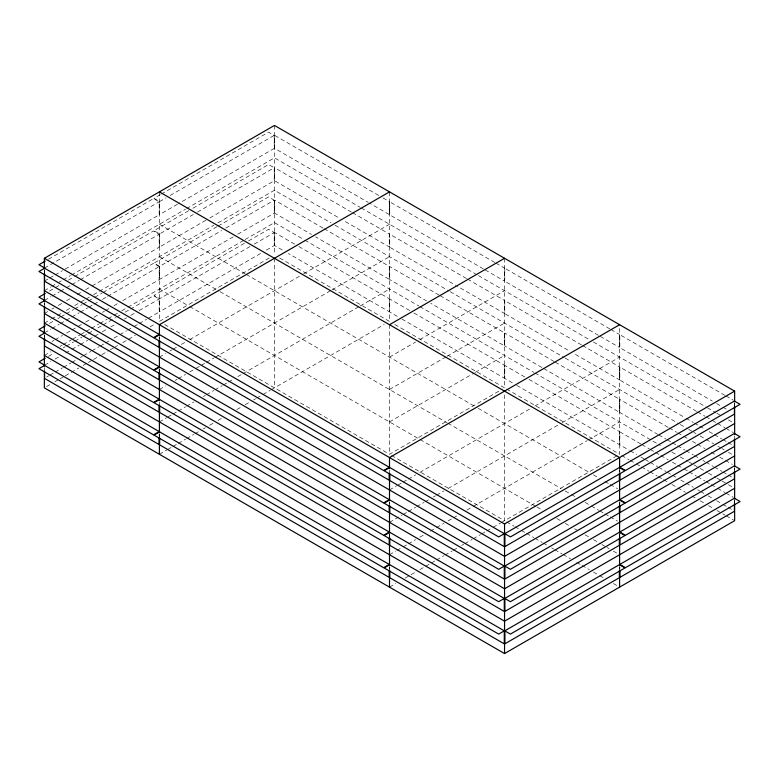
<?xml version="1.0" encoding="UTF-8"?>
<svg xmlns="http://www.w3.org/2000/svg" width="779" height="779" viewBox="0 0 779 779"><rect width="100%" height="100%" fill="white"/><g stroke="black" fill="none" stroke-linecap="round" stroke-linejoin="round"><path stroke-width="0.58" stroke-dasharray="3.9 2.92" d="M48.415 259.261L153.531 198.567L159.169 201.819L159.169 214.829L63.508 270.06M160.308 194.653L153.999 198.294L159.637 201.547L165.937 197.905M161.36 194.049L268.58 132.138L274.218 135.39L274.218 148.409L178.557 203.631M44.588 267.976L159.169 201.819M170.143 195.48L274.218 135.39M44.588 280.985L48.785 278.551M49.837 277.947L54.043 275.523M55.095 274.909L62.456 270.664M177.505 204.244L159.637 214.556L159.637 201.547M44.354 290.684L50.625 287.062M51.667 286.458L56.896 283.439M57.948 282.835L62.135 280.421M63.177 279.817L70.5 275.591M71.541 274.987L185.548 209.162M186.59 208.558L274.451 157.835L360.219 207.35M49.466 291.044L54.715 288.006M55.767 287.402L58.922 285.581M68.386 280.119L73.645 277.081M74.687 276.477L153.531 230.964L159.169 234.216L159.169 247.225L91.893 286.068M188.693 210.661L153.999 230.691L159.637 233.943L193.27 214.517M192.9 208.236L268.58 164.535L274.218 167.787L274.218 180.796L206.941 219.639M44.588 300.363L50.888 296.721M51.94 296.117L59.301 291.872M60.353 291.258L65.611 288.23M66.663 287.617L70.86 285.192M71.911 284.588L79.273 280.343M80.325 279.729L159.169 234.216M197.477 212.092L274.218 167.787M44.588 313.372L47.733 311.551M51.94 309.127L54.043 307.909M58.25 305.485L62.456 303.06M66.663 300.636L70.86 298.201M77.17 294.559L81.376 292.135M85.583 289.71L90.841 286.672M205.89 220.253L159.637 246.953L159.637 233.943M44.354 323.081L50.625 319.458M51.667 318.845L62.135 312.807M66.312 310.393L70.5 307.978M74.677 305.563L79.916 302.544M80.958 301.94L85.145 299.526M86.187 298.922L89.322 297.111M93.509 294.696L213.787 225.248M217.974 222.833L274.451 190.232L330.929 222.833M49.466 323.441L53.663 321.006M57.87 318.582L59.973 317.365M61.025 316.761L65.232 314.336M66.283 313.723L73.645 309.477M74.687 308.873L82.048 304.628M83.1 304.014L87.306 301.59M88.358 300.986L93.616 297.948M94.668 297.344L102.02 293.089M103.071 292.485L153.531 263.351L159.169 266.603L159.169 279.612L120.268 302.077M217.068 226.67L153.999 263.088L159.637 266.34L221.655 230.526M218.12 226.066L268.58 196.931L274.218 200.184L274.218 213.193L237.42 234.43M44.588 332.76L50.888 329.118M51.94 328.514L59.301 324.259M60.353 323.655L70.86 317.589M71.911 316.985L79.273 312.73M80.325 312.126L87.686 307.88M88.738 307.267L92.935 304.842M93.986 304.238L98.193 301.804M102.4 299.379L106.606 296.955M107.658 296.341L159.169 266.603M225.861 228.101L274.218 200.184M51.94 341.523L54.043 340.306M55.095 339.702L62.456 335.457M66.663 333.022L70.86 330.598M71.911 329.994L77.17 326.956M78.221 326.352L81.376 324.531M85.583 322.097L89.789 319.672M93.986 317.248L98.193 314.813M102.4 312.389L104.503 311.172M105.555 310.568L109.761 308.143M113.968 305.719L119.216 302.68M233.223 236.865L159.637 279.349L159.637 266.34M44.354 355.467L50.625 351.845M60.041 346.412L62.135 345.204M63.177 344.6L71.541 339.771M72.593 339.167L79.916 334.941M80.958 334.337L85.145 331.922M86.187 331.318L90.374 328.904M91.416 328.3L98.738 324.074M99.78 323.47L107.103 319.244M108.154 318.64L117.561 313.197M121.748 310.782L126.977 307.763M128.019 307.16L244.119 240.136M245.161 239.533L274.451 222.619L303.732 239.533M48.415 356.441L53.663 353.403M63.128 347.94L65.232 346.733M66.283 346.119L73.645 341.874M74.687 341.27L82.048 337.015M83.1 336.411L87.306 333.987M88.358 333.373L93.616 330.345M97.823 327.91L102.02 325.486M103.071 324.882L115.691 317.598M116.743 316.985L120.949 314.56M125.146 312.136L129.353 309.711M130.405 309.097L153.531 295.747L159.169 299L159.169 312.009L147.601 318.689M244.402 243.282L153.999 295.475L159.637 298.727L250.04 246.534M248.608 240.857L268.58 229.328L274.218 232.58L274.218 245.589L264.753 251.052M44.588 365.156L50.888 361.514M55.095 359.08L59.301 356.655M65.611 353.014L70.86 349.985M71.911 349.372L79.273 345.126M80.325 344.522L87.686 340.267M88.738 339.663L98.193 334.201M102.4 331.776L106.606 329.342M110.813 326.917L115.019 324.492M124.474 319.03L126.578 317.813M130.784 315.388L134.991 312.963M139.198 310.529L159.169 299M254.246 244.109L274.218 232.58M46.682 376.948L48.785 375.741M49.837 375.127L54.043 372.703M55.095 372.099L62.456 367.844M63.508 367.24L70.86 362.995M71.911 362.381L76.118 359.956M80.325 357.532L82.428 356.315M83.48 355.711L90.841 351.456M91.893 350.852L99.245 346.606M100.296 346.003L104.503 343.568M105.555 342.964L109.761 340.54M113.968 338.105L126.578 330.822M127.629 330.218L132.888 327.18M133.939 326.576L138.146 324.152M139.198 323.538L146.549 319.293M260.546 253.477L159.637 311.736L159.637 298.727M46.438 386.657L50.625 384.242M54.812 381.827L58.99 379.412M60.041 378.808L64.219 376.393M65.27 375.79L78.864 367.941M83.051 365.526L87.229 363.102M88.28 362.498L92.458 360.083M93.509 359.479L100.832 355.253M101.874 354.649L109.196 350.423M110.238 349.82L114.425 347.405M115.467 346.801L117.561 345.594M122.79 342.575L135.342 335.33M149.987 326.878L154.174 324.463M269.222 258.034L159.403 321.445L159.403 191.868M159.403 357.103L165.674 353.481M169.861 351.066L171.955 349.859M172.996 349.255L177.184 346.84M181.361 344.425L185.548 342.01M189.735 339.595L302.69 274.383M303.732 273.78L389.5 224.255M159.403 389.5L165.674 385.878M175.09 380.444L177.184 379.237M178.225 378.633L185.548 374.407M189.735 371.992L194.964 368.973M196.006 368.37L200.193 365.945M201.235 365.341L205.422 362.926M206.464 362.323L213.787 358.097M214.829 357.493L330.929 290.47M331.971 289.866L389.5 256.651M159.403 421.897L166.725 417.671M167.767 417.067L171.955 414.652M172.996 414.048L177.184 411.624M178.225 411.02L185.548 406.794M186.59 406.19L193.913 401.964M203.329 396.53L205.422 395.323M206.464 394.719L213.787 390.493M214.829 389.889L222.151 385.663M223.203 385.06L227.38 382.645M228.432 382.041L233.661 379.022M237.838 376.608L242.026 374.193M243.077 373.589L359.168 306.556M360.219 305.952L389.5 289.048M159.403 454.284L166.725 450.058M167.767 449.454L171.955 447.039M172.996 446.435L177.184 444.02M178.225 443.417L185.548 439.19M186.59 438.587L193.913 434.361M194.964 433.757L199.142 431.342M203.329 428.927L205.422 427.72M209.6 425.305L213.787 422.89M217.974 420.475L222.151 418.06M236.797 409.598L240.984 407.183M245.161 404.768L249.348 402.353M253.535 399.939L255.619 398.731M256.671 398.127L261.9 395.109M262.942 394.505L270.264 390.279M271.316 389.675L384.271 324.463M389.5 357.103L415.645 342.01M419.832 339.595L504.549 290.684M389.5 389.5L445.978 356.889M447.029 356.285L504.549 323.081M389.5 421.897L474.216 372.985M475.268 372.381L504.549 355.467M164.632 324.463L389.5 454.284L502.455 389.072M389.5 489.952L396.823 485.726M397.865 485.122L402.052 482.707M403.094 482.104L407.281 479.689M408.323 479.085L415.645 474.859M419.832 472.444L530.694 408.43M534.881 406.015L619.597 357.103M389.5 522.349L402.052 515.104M403.094 514.5L407.281 512.085M408.323 511.482L415.645 507.256M416.697 506.642L424.019 502.416M425.061 501.812L429.248 499.397M433.426 496.983L435.519 495.775M436.561 495.171L443.884 490.945M448.071 488.53L561.026 423.318M562.078 422.715L619.597 389.5M389.5 554.745L395.771 551.113M396.823 550.51L402.052 547.491M403.094 546.887L407.281 544.472M408.323 543.869L415.645 539.643M419.832 537.228L424.019 534.813M430.29 531.19L435.519 528.172M436.561 527.568L443.884 523.342M448.071 520.927L452.258 518.512M453.3 517.908L457.487 515.494M466.894 510.06L472.123 507.041M473.174 506.438L587.181 440.612M588.223 440.008L619.597 421.897M389.5 587.132L395.771 583.51M405.187 578.076L415.645 572.039M419.832 569.624L430.29 563.587M431.332 562.983L435.519 560.568M436.561 559.965L443.884 555.739M444.936 555.135L452.258 550.899M453.3 550.295L457.487 547.88M461.665 545.466L463.758 544.258M464.81 543.654L472.123 539.428M473.174 538.825L480.497 534.598M481.539 533.995L485.726 531.58M486.768 530.976L491.997 527.958M493.049 527.354L500.371 523.128M501.413 522.524L617.504 455.491M378.75 195.48L274.685 135.39L274.685 148.409L368.243 202.423M382.956 197.905L389.266 201.547L389.266 214.556L369.295 203.027M494.86 262.513L389.734 201.819L389.734 214.829L483.292 268.843M495.911 263.117L504.315 267.976L504.315 280.985L484.343 269.446M609.908 328.933L504.782 268.239L504.782 281.248L598.34 335.272M610.96 329.536L619.363 334.395L619.363 347.405L599.392 335.876M724.957 395.352L619.831 334.668L619.831 347.677L712.337 401.088M726.009 395.966L733.36 400.211M716.544 403.512L721.802 406.55M722.854 407.154L727.06 409.579M361.261 207.954L477.352 274.987M478.403 275.591L589.265 339.595M593.452 342.01L706.407 407.222M707.459 407.826L715.823 412.656M716.865 413.26L722.104 416.288M728.375 419.91L734.646 423.533M351.426 212.092L274.685 167.787L274.685 180.796L339.858 218.432M352.478 212.696L389.266 233.943L389.266 246.953L344.065 220.856M466.475 278.522L389.734 234.216L389.734 247.225L455.958 285.455M467.527 279.125L504.315 300.363L504.315 313.372L457.01 286.068M581.524 344.941L504.782 300.636L504.782 313.645L569.955 351.271M582.575 345.545L619.363 366.792L619.363 379.801L574.162 353.705M696.572 411.361L619.831 367.055L619.831 380.074L685.014 417.7M697.624 411.974L704.985 416.22M706.037 416.823L711.285 419.862M712.337 420.465L716.544 422.9M717.595 423.503L724.957 427.749M726.009 428.362L733.36 432.608M686.065 418.304L693.417 422.549M694.469 423.163L698.675 425.587M699.727 426.191L704.985 429.229M709.192 431.654L713.389 434.088M714.44 434.692L721.802 438.937M722.854 439.551L727.06 441.975M728.112 442.579L732.318 445.013M335.116 225.248L449.113 291.073M450.165 291.677L564.171 357.493M565.213 358.097L679.22 423.922M680.262 424.526L687.584 428.752M688.626 429.356L692.813 431.77M693.855 432.374L695.949 433.582M700.136 435.997L713.73 443.845M717.917 446.26L721.052 448.071M722.104 448.675L724.188 449.882M728.375 452.297L734.646 455.919M323.042 228.101L274.685 200.184L274.685 213.193L311.473 234.43M324.093 228.705L389.266 266.34L389.266 279.349L315.68 236.865M439.142 295.134L389.734 266.603L389.734 279.612L426.522 300.86M440.193 295.738L504.315 332.76L504.315 345.769L430.729 303.284M554.19 361.553L504.782 333.032L504.782 346.042L542.632 367.892M555.242 362.157L619.363 399.179L619.363 412.198L543.684 368.496M668.187 427.369L619.831 399.452L619.831 412.461L657.68 434.312M669.239 427.983L676.6 432.228M677.652 432.832L688.159 438.898M692.365 441.333L696.572 443.757M697.624 444.361L704.985 448.616M711.285 452.258L715.492 454.683M719.699 457.107L732.318 464.391M658.732 434.916L666.084 439.171M667.136 439.775L671.342 442.199M672.394 442.813L676.6 445.237M677.652 445.841L685.014 450.096M686.065 450.7L693.417 454.946M694.469 455.559L698.675 457.984M702.882 460.408L704.985 461.626M706.037 462.229L713.389 466.475M714.44 467.088L721.802 471.334M722.854 471.938L727.06 474.372M728.112 474.976L733.36 478.014M304.784 240.136L418.781 305.952M419.832 306.556L533.839 372.381M534.881 372.985L660.388 445.442M671.897 452.083L676.075 454.498M680.262 456.913L687.584 461.149M688.626 461.752L692.813 464.167M693.855 464.771L699.084 467.789M700.136 468.393L707.459 472.619M708.5 473.223L715.823 477.449M716.865 478.053L721.052 480.468M722.104 481.071L727.333 484.09M728.375 484.694L734.646 488.316M294.657 244.109L274.685 232.58L274.685 245.589L284.14 251.052M298.863 246.534L389.266 298.727L389.266 311.736L288.347 253.477M409.705 310.529L389.734 299L389.734 312.009L399.199 317.472M413.912 312.963L504.315 365.156L504.315 378.166L400.25 318.075M524.754 376.958L504.782 365.419L504.782 378.438L514.247 383.901M528.96 379.383L619.363 431.576L619.363 444.585L515.299 384.505M640.854 443.981L619.831 431.848L619.831 444.858L629.296 450.32M641.906 444.595L649.267 448.84M650.319 449.444L654.526 451.878M655.577 452.482L659.784 454.907M660.835 455.52L668.187 459.766M672.394 462.19L676.6 464.625M677.652 465.229L682.91 468.267M683.962 468.87L688.159 471.295M689.211 471.899L696.572 476.154M697.624 476.758L704.985 481.003M706.037 481.617L710.234 484.041M711.285 484.645L716.544 487.683M717.595 488.287L724.957 492.542M726.009 493.146L733.36 497.392M630.347 450.924L636.657 454.566M640.854 457L644.009 458.821M645.061 459.425L649.267 461.85M650.319 462.453L657.68 466.709M658.732 467.312L666.084 471.558M667.136 472.171L671.342 474.596M672.394 475.2L676.6 477.634M680.807 480.059L685.014 482.483M686.065 483.097L693.417 487.342M697.624 489.767L699.727 490.984M700.779 491.588L703.934 493.409M708.14 495.843L712.337 498.268M716.544 500.693L721.802 503.731M722.854 504.334L727.06 506.759M728.112 507.372L733.36 510.401M279.68 258.034L389.5 321.445L389.5 191.868M394.729 324.463L504.549 387.864L504.549 258.287M506.642 389.072L619.597 454.284L619.597 324.716M621.691 455.491L629.013 459.727M630.055 460.331L635.284 463.349M636.336 463.953L640.523 466.368M641.565 466.972L648.888 471.198M649.929 471.801L657.252 476.027M658.294 476.631L662.481 479.046M663.533 479.65L667.71 482.065M671.897 484.48L685.491 492.328M691.771 495.95L695.949 498.365M700.136 500.78L704.323 503.195M708.5 505.62L712.688 508.035M716.865 510.449L725.239 515.279M726.281 515.883L733.604 520.109M159.403 224.255L245.161 273.78M246.213 274.383L474.216 406.015M478.287 408.362L589.265 472.444M593.452 474.859L598.681 477.878M604.962 481.5L609.139 483.915M610.191 484.519L617.504 488.745M159.403 256.651L219.016 291.073M220.067 291.677L447.029 422.715M447.818 423.163L561.026 488.53M565.213 490.945L570.442 493.964M571.484 494.568L575.671 496.983M585.087 502.416L590.316 505.435M591.358 506.038L598.681 510.274M599.733 510.878L603.91 513.293M604.962 513.897L609.139 516.311M610.191 516.915L617.504 521.141M159.403 289.048L188.684 305.952M189.735 306.556L535.923 506.438M536.974 507.041L542.203 510.06M556.849 518.512L561.026 520.927M565.213 523.342L569.4 525.757M574.629 528.775L578.807 531.19M585.087 534.813L589.265 537.228M593.452 539.643L600.775 543.869M601.816 544.472L606.004 546.887M607.045 547.491L609.139 548.698M613.326 551.113L619.597 554.745M391.594 455.491L504.549 520.713L504.549 393.531M506.642 521.92L513.965 526.146M515.007 526.75L520.236 529.769M521.287 530.372L525.465 532.787M526.516 533.391L533.839 537.617M534.881 538.221L542.203 542.447M543.245 543.051L547.433 545.466M551.62 547.88L553.703 549.088M554.755 549.692L562.078 553.927M563.12 554.531L570.442 558.757M576.713 562.38L580.9 564.794M581.952 565.398L589.265 569.624M593.452 572.039L598.681 575.058M599.733 575.662L603.91 578.076M613.326 583.51L617.504 585.925M734.646 403.132L734.646 405.538M734.646 467.926L734.646 470.321M734.646 500.313L734.646 502.718M734.412 403.181L734.412 405.82M734.412 435.851L734.412 438.217M734.412 467.975L734.412 470.604M734.412 500.371L734.412 503M619.831 469.61L619.831 471.977M619.831 501.997L619.831 504.364M619.831 534.394L619.831 536.76M619.831 566.791L619.831 569.157M619.597 469.562L619.597 471.957M619.597 501.949L619.597 504.354M619.597 534.345L619.597 536.741M619.597 566.742L619.597 569.137M619.363 469.873L619.363 472.24M619.363 502.27L619.363 504.636M619.363 534.667L619.363 537.033M619.363 567.063L619.363 569.43M389.734 469.873L389.734 472.24M389.734 502.27L389.734 504.636M389.734 534.667L389.734 537.033M389.734 567.063L389.734 569.43M389.5 324.716L389.5 454.284M389.5 501.949L389.5 504.354M389.5 534.345L389.5 536.741M389.5 566.742L389.5 569.137M389.266 534.413L389.266 536.78M389.266 566.81L389.266 569.176M274.451 125.438L274.451 255.015M274.451 258.287L274.451 387.864M159.637 337.054L159.637 339.41M159.637 369.45L159.637 371.807M159.637 401.837L159.637 404.204M159.637 434.234L159.637 436.591M159.403 336.713L159.403 339.108M159.403 369.1L159.403 371.505M159.403 433.893L159.403 436.289M159.169 336.762L159.169 339.128M159.169 369.158L159.169 371.525M159.169 433.942L159.169 436.308M44.588 270.342L44.588 272.971M44.588 302.729L44.588 305.368M44.588 335.126L44.588 337.765M44.588 367.522L44.588 370.152M44.354 270.284L44.354 272.689M44.354 302.68L44.354 305.076M44.354 335.077L44.354 337.473"/><path stroke-width="1.17" d="M44.354 269.086L44.354 258.287L274.451 125.438L734.646 391.136L734.646 401.935M45.26 261.082L38.95 264.724L44.588 267.976M45.26 293.469L38.95 297.111L44.588 300.363M45.26 325.865L38.95 329.507L44.588 332.76M45.26 358.262L38.95 361.904L44.588 365.156M389.5 191.868L159.403 324.716L159.403 335.506M389.5 324.716L504.549 258.287M619.597 324.716L389.5 457.555L389.5 468.354M44.354 258.287L504.549 523.985L734.646 391.136M504.315 533.664L498.687 536.916L384.096 470.769L389.734 467.517L504.315 533.664L504.315 546.673L389.734 480.526L389.734 473.428M504.782 533.664L619.363 467.517L625.001 470.769L510.42 536.916L504.782 533.664L504.782 546.673L619.363 480.526L619.363 473.428M734.646 423.533L504.549 556.381L44.354 290.684M504.315 566.06L498.687 569.313L384.096 503.156L389.734 499.904L504.315 566.06L504.315 579.07L389.734 512.913L389.734 505.824M504.782 566.06L619.363 499.904L625.001 503.156L510.42 569.313L504.782 566.06L504.782 579.07L619.363 512.913L619.363 505.824M734.646 455.919L504.549 588.768L44.354 323.081M504.315 598.457L498.687 601.709L384.096 535.553L389.734 532.3L504.315 598.457L504.315 611.466L389.734 545.31L389.734 538.211M504.782 598.457L619.363 532.3L625.001 535.553L510.42 601.709L504.782 598.457L504.782 611.466L619.363 545.31L619.363 538.211M734.646 488.316L504.549 621.165L44.354 355.467M504.315 630.844L498.687 634.096L384.096 567.949L389.734 564.697L504.315 630.844L504.315 643.863L389.734 577.706L389.734 570.608M504.782 630.844L619.363 564.697L625.001 567.949L510.42 634.096L504.782 630.844L504.782 643.863L619.363 577.706L619.363 570.608M44.354 371.067L44.354 387.864L504.549 653.562L734.646 520.713L734.646 503.916M159.403 191.868L619.597 457.555L619.597 468.354M734.646 406.735L734.646 434.331M734.646 439.122L734.646 466.718M734.646 471.519L734.646 499.115M734.412 406.735L734.412 414.097L619.831 480.253L619.831 473.155M734.412 439.122L734.412 446.494L619.831 512.65L619.831 505.552M734.412 471.519L734.412 478.89L619.831 545.037L619.831 537.948M734.412 503.916L734.412 511.277L619.831 577.434L619.831 570.335M619.597 473.155L619.597 500.751M619.597 505.552L619.597 533.148M619.597 537.948L619.597 565.535M619.597 570.335L619.597 587.132M504.549 523.985L504.549 653.562M389.5 473.155L389.5 500.751M389.5 505.552L389.5 533.148M389.5 537.948L389.5 565.535M389.5 570.335L389.5 587.132M389.266 473.174L389.266 480.253L159.637 347.677L159.637 340.598M389.266 505.561L389.266 512.65L159.637 380.074L159.637 372.985M389.266 537.958L389.266 545.037L159.637 412.461L159.637 405.382M389.266 570.355L389.266 577.434L159.637 444.858L159.637 437.779M159.403 340.306L159.403 367.902M159.403 372.703L159.403 400.299M159.403 405.099L159.403 432.696M159.403 437.486L159.403 454.284M159.169 340.306L159.169 347.405L44.588 281.248L44.588 273.887M159.169 372.703L159.169 379.801L44.588 313.645L44.588 306.283M159.169 405.099L159.169 412.198L44.588 346.042L44.588 338.67M159.169 437.486L159.169 444.585L44.588 378.438L44.588 371.067M44.354 273.887L44.354 301.483M44.354 306.283L44.354 333.87M44.354 338.67L44.354 366.266M44.588 268.239L38.95 271.491L153.531 337.648L159.169 334.395L44.588 268.239M44.588 300.636L38.95 303.888L153.531 370.044L159.169 366.792L44.588 300.636M44.588 333.032L38.95 336.285L153.531 402.431L159.169 399.179L44.588 333.032M44.588 365.419L38.95 368.671L153.531 434.828L159.169 431.576L44.588 365.419M159.637 334.688L154.008 337.94L383.648 470.516L389.266 467.273L159.637 334.688M159.637 367.084L154.008 370.337L383.648 502.913L389.266 499.66L159.637 367.084M159.637 399.481L154.008 402.724L383.648 535.3L389.266 532.057L159.637 399.481M159.637 431.878L154.008 435.12L383.648 567.696L389.266 564.454L159.637 431.878M734.412 401.088L619.831 467.244L625.469 470.497L740.05 404.34L734.412 401.088M734.412 433.484L619.831 499.641L625.469 502.893L740.05 436.737L734.412 433.484M734.412 465.881L619.831 532.028L625.469 535.28L740.05 469.133L734.412 465.881M734.412 498.268L619.831 564.424L625.469 567.677L740.05 501.52L734.412 498.268"/></g></svg>
